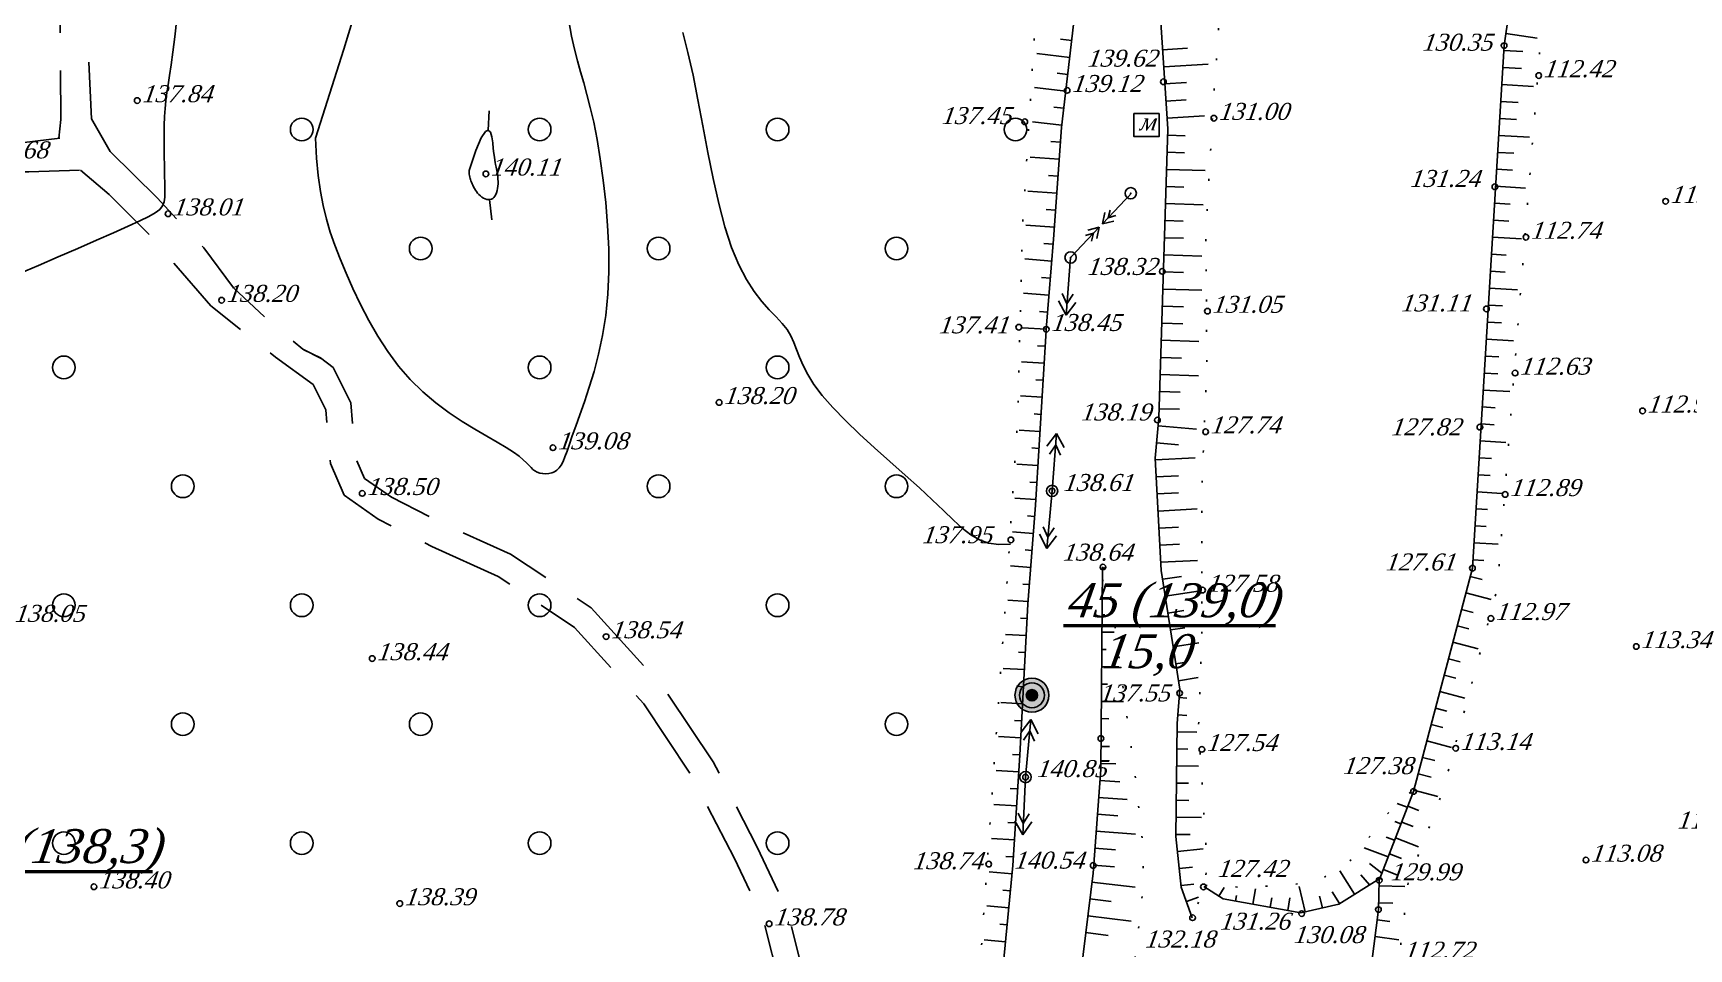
# Model space of a CAD drawing. Header units: millimetres. Extents: x 1400 to 7029, y -1119 to 1612.
# Drawn here: x 2941.4 to 3029.1, y 1300.2 to 1348.7 of the extents above; entities that cross this region are included whole.
import ezdxf

# ---------------------------------------------------------------- set-up
doc = ezdxf.new("R2010")
doc.units = ezdxf.units.MM
doc.set_wipeout_variables(frame=1)
doc.linetypes.add('ADOT1', pattern=[1.6, 0.1, -1.5])
doc.linetypes.add('AHIDDEN4', pattern=[7, 5, -2])
for name, color, linetype in [('02_Горизонт_100', 7, 'Continuous'), ('02_Горизонт_112', 7, 'Continuous'), ('02_Горизонт_128', 7, 'Continuous'), ('CONT-MNR', 7, 'Continuous'), ('НАДЗЕМКА', 7, 'Continuous'), ('ПИКЕТЫ', 7, 'Continuous'), ('РАСТИТ', 7, 'Continuous'), ('РЕЛЬЕФ', 7, 'Continuous'), ('Скважины', 7, 'Continuous'), ('Скважины_2011', 7, 'Continuous'), ('СІТУАЦІЯ', 7, 'Continuous')]:
    doc.layers.add(name, color=color, linetype=linetype)
doc.styles.add('universw', font='timesi.ttf', dxfattribs={"oblique": 10})

# ---------------------------------------------------------------- blocks, each defined once
blk = doc.blocks.new('108')
at = {"color": 0, "linetype": 'Continuous', "lineweight": 0}
blk.add_wipeout([(0.51, -0.12), (0.52, -0.06), (0.52, -0.01), (0.52, 0.05), (0.51, 0.1), (0.5, 0.15), (0.48, 0.2), (0.45, 0.25), (0.42, 0.3), (0.39, 0.34), (0.35, 0.38), (0.31, 0.42), (0.26, 0.45), (0.22, 0.47), (0.17, 0.49), (0.11, 0.51), (0.06, 0.52), (0.01, 0.52), (-0.05, 0.52), (-0.1, 0.51), (-0.15, 0.5), (-0.21, 0.48), (-0.25, 0.45), (-0.3, 0.42), (-0.34, 0.39), (-0.38, 0.35), (-0.42, 0.31), (-0.45, 0.26), (-0.47, 0.22), (-0.49, 0.17), (-0.51, 0.11), (-0.52, 0.06), (-0.52, 0.01), (-0.52, -0.05), (-0.51, -0.1), (-0.5, -0.15), (-0.48, -0.21), (-0.45, -0.25), (-0.42, -0.3), (-0.39, -0.34), (-0.35, -0.38), (-0.31, -0.42), (-0.27, -0.45), (-0.22, -0.47), (-0.17, -0.49), (-0.12, -0.51), (-0.06, -0.52), (-0.01, -0.52), (0.05, -0.52), (0.1, -0.51), (0.15, -0.5), (0.2, -0.48), (0.25, -0.45), (0.3, -0.42), (0.34, -0.39), (0.38, -0.35), (0.42, -0.31), (0.45, -0.27), (0.47, -0.22), (0.49, -0.17)], dxfattribs=at)
at = {"linetype": 'Continuous'}
h = blk.add_hatch(color=0, dxfattribs=at)
edge = h.paths.add_edge_path()
edge.add_arc((0, 0), 0.0196, 0, 360)
at = {"color": 0, "linetype": 'Continuous'}
for radius in [0.5, 0.0196]:
    blk.add_circle((0, 0), radius, dxfattribs=at)
blk = doc.blocks.new('115_3')
at = {"color": 0, "linetype": 'Continuous'}
for p, q in [((0, 0), (5.1, 0)), ((3.22, 0.49), (4.1, 0)), ((3.22, -0.49), (4.1, 0)), ((3.91, 0.76), (5.1, 0)), ((3.91, -0.76), (5.1, 0))]:
    blk.add_line(p, q, dxfattribs=at)
blk = doc.blocks.new('372')
blk.add_circle((0, 0), 1)
blk = doc.blocks.new('368')
at = {"color": 0, "linetype": 'Continuous'}
blk.add_blockref('372', (0, 0), dxfattribs=at)

msp = doc.modelspace()

# ---------------------------------------------------------------- hatches: boundary and pattern name
at = {"layer": 'Скважины', "linetype": 'Continuous'}
for points in [[(2995.2126, 1313.6234, 1), (2993.4126, 1313.6234, 1)], [(2994.6126, 1313.6234, 1), (2994.0126, 1313.6234, 1)]]:
    msp.add_hatch(color=1, dxfattribs=at).paths.add_polyline_path(points)

# ---------------------------------------------------------------- linework, layer by layer
at = {"layer": '02_Горизонт_112', "color": 0, "linetype": 'Continuous'}
for p, q in [((3019.407, 1348.6721), (3021.07, 1348.4322)), ((3019.2997, 1347.7783), (3020.3105, 1347.717)), ((3019.2452, 1346.879), (3020.2275, 1346.8195)), ((3019.1907, 1345.9797), (3020.8666, 1345.8782)), ((3019.1362, 1345.0805), (3020.0613, 1345.0244)), ((3019.0818, 1344.1812), (3019.9783, 1344.1269)), ((3019.0273, 1343.2819), (3020.6573, 1343.1832)), ((3018.9728, 1342.3827), (3019.8228, 1342.3312)), ((3018.9183, 1341.4834), (3019.7577, 1341.4326)), ((3018.8639, 1340.5841), (3020.448, 1340.4882)), ((3018.8094, 1339.6849), (3019.6276, 1339.6353)), ((3018.7549, 1338.7856), (3019.5626, 1338.7367)), ((3018.7004, 1337.8863), (3020.2387, 1337.7932)), ((3018.646, 1336.9871), (3019.4325, 1336.9394)), ((3018.5915, 1336.0878), (3019.3674, 1336.0408)), ((3018.537, 1335.1886), (3020.0294, 1335.0982)), ((3018.4825, 1334.2893), (3019.2373, 1334.2436)), ((3018.4281, 1333.39), (3019.1722, 1333.3449)), ((3018.3736, 1332.4908), (3019.8202, 1332.4031)), ((3018.3191, 1331.5915), (3019.0421, 1331.5477)), ((3018.2646, 1330.6922), (3018.9771, 1330.6491)), ((3018.2102, 1329.793), (3019.6109, 1329.7081)), ((3018.1557, 1328.8937), (3018.847, 1328.8518)), ((3018.1012, 1327.9944), (3018.7819, 1327.9532)), ((3018.0467, 1327.0952), (3019.4044, 1327.0129)), ((3017.9923, 1326.1959), (3018.648, 1326.1562)), ((3017.9378, 1325.2967), (3018.5792, 1325.2578)), ((3017.8833, 1324.3974), (3019.2015, 1324.3175)), ((3017.8289, 1323.4981), (3018.4417, 1323.461)), ((3017.7744, 1322.5989), (3018.3729, 1322.5626)), ((3017.7199, 1321.6996), (3018.9985, 1321.6221)), ((3017.6654, 1320.8003), (3018.2353, 1320.7658)), ((3017.523, 1319.9152), (3018.1486, 1319.7503)), ((3017.2934, 1319.044), (3018.6376, 1318.6897)), ((3017.0638, 1318.1729), (3017.6837, 1318.0095)), ((3016.8342, 1317.3017), (3017.4512, 1317.1391)), ((3016.6046, 1316.4305), (3017.9374, 1316.0792)), ((3016.375, 1315.5594), (3016.9863, 1315.3982)), ((3016.1454, 1314.6882), (3016.7538, 1314.5278)), ((3015.9157, 1313.8171), (3017.2373, 1313.4687)), ((3015.6861, 1312.9459), (3016.2889, 1312.787)), ((3015.4565, 1312.0747), (3016.0612, 1311.9153)), ((3015.2269, 1311.2036), (3016.5371, 1310.8582)), ((3014.9973, 1310.3324), (3015.6539, 1310.1593)), ((3014.7677, 1309.4612), (3015.4503, 1309.2813)), ((3014.5381, 1308.5901), (3015.8076, 1308.2555)), ((3014.1772, 1307.6949), (3013.6534, 1307.8943)), ((3014.2204, 1307.7474), (3014.8071, 1307.5208)), ((3013.8438, 1306.8186), (3013.5304, 1306.9379)), ((3013.8958, 1306.907), (3014.4974, 1306.6747)), ((3013.5104, 1305.9423), (3013.0704, 1306.1097)), ((3013.5712, 1306.0666), (3014.7889, 1305.5963)), ((3013.2466, 1305.2262), (3013.8779, 1304.9824)), ((3012.8435, 1304.1897), (3012.1867, 1304.7027)), ((3012.922, 1304.3858), (3013.6737, 1304.0955)), ((3012.6954, 1303.5258), (3014.0612, 1303.4889)), ((3012.671, 1302.6252), (3013.419, 1302.605)), ((3012.5929, 1301.7288), (3013.2548, 1301.6444)), ((3012.4789, 1300.8351), (3013.7315, 1300.6754))]:
    msp.add_line(p, q, dxfattribs=at)
at = {"layer": '02_Горизонт_112', "color": 0, "linetype": 'Continuous', "flags": 128}
msp.add_lwpolyline([(3008.1883, 1222.9575), (3003.9163, 1232.7615), (3005.1553, 1249.0515), (3006.2683, 1263.8955), (3009.6763, 1268.1915), (3010.6093, 1278.8895), (3010.8433, 1282.6965), (3011.1943, 1290.7605), (3012.6613, 1302.2655), (3012.7033, 1303.8195), (3014.5213, 1308.5265), (3017.6383, 1320.3525), (3019.3153, 1348.0365), (3022.2133, 1368.1215), (3028.0843, 1373.8365), (3032.3113, 1382.4765), (3038.4553, 1405.4475), (3043.1413, 1405.5825), (3048.4513, 1405.3065), (3051.6484, 1414.6083)], dxfattribs=at)
at = {"layer": '02_Горизонт_112', "color": 250, "linetype": 'ADOT1', "flags": 128}
msp.add_lwpolyline([(3053.1526, 1414.4348), (3049.5655, 1404.0236), (3039.6721, 1404.0814), (3034.2336, 1384.3002), (3029.2134, 1373.1551), (3023.6054, 1367.5487), (3021.8071, 1354.6412), (3021.6648, 1353.5597), (3019.6496, 1328.2294), (3018.9629, 1319.3053), (3016.0656, 1308.5238), (3014.2487, 1303.7809), (3013.8954, 1300.8545), (3012.5814, 1290.3892), (3012.2786, 1282.6695), (3011.5338, 1268.5018), (3008.1068, 1264.3146), (3007.5357, 1262.7919), (3006.6472, 1250.9915), (3005.3774, 1232.9381), (3009.0582, 1224.3733), (3010.3909, 1221.7721)], dxfattribs=at)
at = {"layer": '02_Горизонт_112', "color": 7, "linetype": 'Continuous'}
for centre in [(3019.3153, 1348.0365), (3021.1457, 1346.4504), (3018.8243, 1340.5566), (3027.8679, 1339.7888), (3020.4736, 1337.8883), (3018.3772, 1334.0926), (3019.8954, 1330.6926), (3026.6484, 1328.6859), (3018.0298, 1327.8301), (3019.3701, 1324.2604), (3017.6383, 1320.3525), (3018.614, 1317.6936), (3026.3146, 1316.2057), (3016.7503, 1310.8124), (3014.5213, 1308.5265), (3023.6505, 1304.8942), (3012.7033, 1303.8195), (3012.6613, 1302.2655)]:
    msp.add_circle(centre, 0.15, dxfattribs=at)
at = {"layer": '02_Горизонт_128', "color": 0, "linetype": 'Continuous'}
for p, q in [((3001.2307, 1347.8137), (3002.5528, 1347.8985)), ((3001.2887, 1346.9096), (3003.644, 1347.0607)), ((3001.3467, 1346.0054), (3002.5017, 1346.0795)), ((3001.4048, 1345.1012), (3002.4762, 1345.17)), ((3001.4628, 1344.1971), (3003.4558, 1344.325)), ((3001.4891, 1343.2924), (3002.4227, 1343.2637)), ((3001.4613, 1342.3868), (3002.3973, 1342.3581)), ((3001.4335, 1341.4812), (3003.4825, 1341.4183)), ((3001.4056, 1340.5757), (3002.3465, 1340.5467)), ((3001.3778, 1339.6701), (3003.3856, 1339.6084)), ((3001.35, 1338.7645), (3002.327, 1338.7345)), ((3001.3221, 1337.8589), (3002.3274, 1337.828)), ((3001.2943, 1336.9533), (3003.3039, 1336.8916)), ((3001.2665, 1336.0477), (3002.3282, 1336.0151)), ((3001.2386, 1335.1422), (3003.3115, 1335.0784)), ((3001.2108, 1334.2366), (3002.329, 1334.2022)), ((3001.183, 1333.331), (3002.3077, 1333.2964)), ((3001.1551, 1332.4254), (3003.144, 1332.3643)), ((3001.1273, 1331.5198), (3002.2372, 1331.4857)), ((3001.0995, 1330.6142), (3003.1381, 1330.5516)), ((3001.0716, 1329.7086), (3002.1667, 1329.675)), ((3001.0438, 1328.8031), (3002.1315, 1328.7696)), ((3000.992, 1327.8989), (3003.0173, 1327.72)), ((3000.9123, 1326.9964), (3002.0632, 1326.8947)), ((3000.8462, 1326.0937), (3002.9541, 1326.2065)), ((3000.8946, 1325.189), (3002.0641, 1325.2515)), ((3000.943, 1324.2842), (3002.0646, 1324.3443)), ((3000.9914, 1323.3795), (3003.0681, 1323.4906)), ((3001.0398, 1322.4748), (3002.0656, 1322.5297)), ((3001.0882, 1321.5701), (3002.1202, 1321.6253)), ((3001.1366, 1320.6654), (3003.0825, 1320.7695)), ((3001.2337, 1319.7658), (3002.2299, 1319.922)), ((3001.3741, 1318.8707), (3003.1062, 1319.1423)), ((3001.5144, 1317.9756), (3002.3468, 1318.1061)), ((3001.6548, 1317.0805), (3002.4052, 1317.1982)), ((3001.7952, 1316.1855), (3003.1401, 1316.3964)), ((3001.9356, 1315.2904), (3002.4902, 1315.3774)), ((3002.0759, 1314.3953), (3003.1095, 1314.5574)), ((3002.1113, 1313.4961), (3002.5105, 1313.4654)), ((3002.0417, 1312.5928), (3002.5202, 1312.5559)), ((2997.9727, 1310.9106), (2998.4158, 1310.9031)), ((3002.0012, 1311.6882), (3003.0368, 1311.6761)), ((2997.9574, 1310.0106), (2998.7444, 1309.9973)), ((3001.9907, 1310.7822), (3002.5597, 1310.7756)), ((3001.9801, 1309.8763), (3003.1351, 1309.8628)), ((2997.9092, 1309.1121), (2998.9693, 1309.0336)), ((3001.9696, 1308.9703), (3002.6018, 1308.9629)), ((2997.8426, 1308.2144), (2999.3458, 1308.1031)), ((3001.959, 1308.0643), (3002.6228, 1308.0566)), ((2997.7761, 1307.3168), (2998.8538, 1307.2369)), ((3001.9485, 1307.1584), (3003.2825, 1307.1429)), ((2997.7096, 1306.4191), (2999.7905, 1306.2649)), ((3001.938, 1306.2524), (3002.6916, 1306.2437)), ((2997.6431, 1305.5214), (2998.7383, 1305.4402)), ((3002.0181, 1305.3507), (3003.3798, 1305.4923)), ((3013.1769, 1305.066), (3011.9106, 1305.5479)), ((2997.5766, 1304.6237), (2998.6806, 1304.5419)), ((3002.1118, 1304.4495), (3002.8113, 1304.5223)), ((3011.3933, 1303.0811), (3010.6192, 1304.3211)), ((3012.1887, 1303.5777), (3011.7296, 1304.1146)), ((2997.4882, 1303.7282), (2999.781, 1303.4494)), ((3002.2055, 1303.5484), (3002.8772, 1303.6182)), ((3004.2021, 1302.988), (3004.4892, 1303.4431)), ((3005.0855, 1302.7212), (3005.1381, 1303.0153)), ((3006.0085, 1302.5563), (3006.1544, 1303.373)), ((3008.7752, 1302.1533), (3008.4692, 1303.487)), ((3010.598, 1302.5846), (3010.2062, 1303.2121)), ((2997.3795, 1302.8346), (2998.5139, 1302.6967)), ((3002.4923, 1302.6918), (3003.1327, 1302.9259)), ((3006.9315, 1302.3914), (3007.0222, 1302.8991)), ((3007.8545, 1302.2266), (3007.9735, 1302.8926)), ((3009.6891, 1302.363), (3009.5459, 1302.987)), ((2997.2709, 1301.9411), (2999.5722, 1301.6612)), ((2997.1622, 1301.0475), (2998.3513, 1300.9029))]:
    msp.add_line(p, q, dxfattribs=at)
at = {"layer": '02_Горизонт_128', "color": 7, "linetype": 'Continuous'}
for p, q in [((2998.0113, 1319.7103), (2998.107, 1319.7095)), ((2998.0032, 1318.7947), (2998.4201, 1318.791)), ((2997.9951, 1317.879), (2998.1774, 1317.8774)), ((2997.9869, 1316.9633), (2998.6638, 1316.9573)), ((2997.9788, 1316.0476), (2998.2478, 1316.0453)), ((2997.9707, 1315.132), (2998.9075, 1315.1237)), ((2997.9626, 1314.2163), (2998.3182, 1314.2132)), ((2997.9545, 1313.3006), (2999.1512, 1313.29)), ((2997.9464, 1312.385), (2998.3886, 1312.381))]:
    msp.add_line(p, q, dxfattribs=at)
at = {"layer": '02_Горизонт_128', "color": 0, "linetype": 'Continuous', "flags": 128}
for points in [[(3002.8034, 1301.8409), (3002.2159, 1303.4481), (3001.9366, 1306.1341), (3002.0064, 1312.134), (3002.1461, 1313.9479), (3001.1594, 1320.2396), (3000.841, 1326.1895), (3001.0288, 1328.3157), (3001.4994, 1343.6265), (3000.9468, 1352.2382), (3001.3612, 1361.5123), (3001.6385, 1369.4351), (3002.3569, 1378.3227), (3003.0206, 1388.5105)], [(3003.4091, 1303.4883), (3004.4431, 1302.8359), (3008.5518, 1302.102), (3010.5653, 1302.5641), (3012.7421, 1303.9232), (3012.7421, 1303.9232)]]:
    msp.add_lwpolyline(points, dxfattribs=at)
at = {"layer": '02_Горизонт_128', "color": 32, "linetype": 'ADOT1', "flags": 128}
for points in [[(3004.3469, 1388.8969), (3004.7889, 1382.8246), (3004.2916, 1372.336), (3004.1799, 1363.3048), (3004.6773, 1355.6316), (3003.9051, 1344.8891), (3003.5183, 1337.9888), (3003.5752, 1330.9441), (3003.2989, 1324.4853), (3003.2986, 1316.677), (3003.1328, 1311.9848), (3003.5982, 1304.418), (3002.9002, 1301.8226), (3002.7063, 1301.474)], [(3004.3469, 1388.8969), (3004.7889, 1382.8246), (3004.2916, 1372.336), (3004.1799, 1363.3048), (3004.6773, 1355.6316), (3003.9051, 1344.8891), (3003.5183, 1337.9888), (3003.5752, 1330.9441), (3003.2989, 1324.4853), (3003.2986, 1316.677), (3003.1328, 1311.9848), (3003.5982, 1304.418), (3002.9002, 1301.8226), (3002.7063, 1301.474)], [(2998.1123, 1320.4047), (2998.3704, 1319.6539), (2999.8292, 1308.9543), (3000.183, 1305.6637), (3000.219, 1303.5788), (2999.3801, 1296.3957), (2998.4023, 1288.4092), (2998.4402, 1282.1465), (2997.8886, 1276.4525), (2998.5321, 1273.4219), (2998.8079, 1269.5647), (2997.7966, 1265.8912), (2997.3165, 1257.7587), (2996.9939, 1251.9588), (2997.381, 1246.2233), (2997.7697, 1241.1619), (2996.9956, 1235.8131), (2997.3827, 1229.111), (2998.2202, 1223.8015), (2997.7046, 1218.1362), (2997.7046, 1214.325), (2999.3188, 1212.676), (3003.736, 1210.7994), (3008.0516, 1210.3936), (3014.5504, 1210.3936), (3019.7291, 1210.4951), (3023.2323, 1211.0023)], [(3003.4907, 1303.5426), (3005.7764, 1303.4339), (3009.368, 1303.7057), (3011.2183, 1304.9017), (3013.64, 1307.9732), (3014.5651, 1308.6256)]]:
    msp.add_lwpolyline(points, dxfattribs=at)
at = {"layer": '02_Горизонт_128', "color": 250, "linetype": 'ADOT1', "flags": 128}
msp.add_lwpolyline([(2998.1123, 1320.4047), (2998.3704, 1319.6539), (2999.8292, 1308.9543), (3000.183, 1305.6637), (3000.219, 1303.5788), (2999.3801, 1296.3957), (2998.4023, 1288.4092), (2998.4402, 1282.1465), (2997.8886, 1276.4525), (2998.5321, 1273.4219), (2998.8079, 1269.5647), (2997.7966, 1265.8912), (2997.3165, 1257.7587), (2996.9939, 1251.9588), (2997.381, 1246.2233), (2997.7697, 1241.1619), (2996.9956, 1235.8131), (2997.3827, 1229.111), (2998.2202, 1223.8015), (2997.7046, 1218.1362), (2997.7046, 1214.325), (2999.3188, 1212.676), (3003.736, 1210.7994), (3008.0516, 1210.3936), (3014.5504, 1210.3936), (3019.7291, 1210.4951), (3023.2323, 1211.0023)], dxfattribs=at)
at = {"layer": '02_Горизонт_128', "color": 7, "linetype": 'Continuous'}
for centre in [(3001.2721, 1346.1201), (3003.9452, 1344.1884), (3001.2141, 1336.0769), (3003.6018, 1333.9695), (3000.9583, 1328.2035), (3003.5084, 1327.5804), (2998.0704, 1320.4145), (3003.3482, 1319.1909), (3002.1313, 1313.7345), (2997.9589, 1311.3345), (3003.3087, 1310.756), (2997.5554, 1304.6088), (3003.3875, 1303.4736), (3008.5963, 1302.0555), (3002.8183, 1301.8395)]:
    msp.add_circle(centre, 0.15, dxfattribs=at)
at = {"layer": 'CONT-MNR', "color": 30, "linetype": 'Continuous', "flags": 128}
for points in [[(2959.0073, 1351.5757), (2957.8614, 1347.8561), (2956.3658, 1343.1403)], [(2949.0283, 1349.472), (2948.9199, 1348.5088), (2948.8204, 1347.6971), (2948.7279, 1347.02), (2948.6436, 1346.4507), (2948.5682, 1345.9622), (2948.5026, 1345.5277), (2948.4477, 1345.1201), (2948.4044, 1344.7127), (2948.3735, 1344.2785), (2948.3554, 1343.7978), (2948.348, 1343.2801), (2948.3489, 1342.7421), (2948.3555, 1342.2005), (2948.3653, 1341.672), (2948.3757, 1341.1732), (2948.3841, 1340.7209), (2948.3881, 1340.3317), (2948.3821, 1340.0165), (2948.349, 1339.7624), (2948.2686, 1339.5505), (2948.1209, 1339.3622), (2947.8855, 1339.1787), (2947.5426, 1338.9813), (2947.0718, 1338.7511), (2946.4531, 1338.4694), (2945.6765, 1338.1235), (2944.7726, 1337.7251), (2943.7823, 1337.2919), (2942.7462, 1336.8416), (2941.7053, 1336.3921), (2940.7003, 1335.961)], [(2956.3658, 1343.1403), (2956.4267, 1342.0812), (2956.5132, 1341.1487), (2956.6271, 1340.3168), (2956.7703, 1339.5591), (2956.9446, 1338.8496), (2957.1519, 1338.1621), (2957.3941, 1337.4703), (2957.673, 1336.7483), (2957.9904, 1335.9767), (2958.3476, 1335.1646), (2958.7456, 1334.3282), (2959.1857, 1333.4834), (2959.6689, 1332.6463), (2960.1964, 1331.833), (2960.7693, 1331.0595), (2961.3889, 1330.342), (2962.0528, 1329.6929), (2962.7459, 1329.1109), (2963.4495, 1328.5911), (2964.1449, 1328.1287), (2964.8136, 1327.7187), (2965.437, 1327.3563), (2965.9964, 1327.0365), (2966.4732, 1326.7546), (2966.8545, 1326.5061), (2967.15, 1326.2883), (2967.3751, 1326.0991), (2967.5453, 1325.9361), (2967.676, 1325.7973), (2967.7826, 1325.6803), (2967.8805, 1325.583), (2967.9851, 1325.5032), (2968.1084, 1325.4392), (2968.2487, 1325.3921), (2968.4009, 1325.3635), (2968.5596, 1325.3548), (2968.7198, 1325.3677), (2968.8763, 1325.4038), (2969.0239, 1325.4647), (2969.1574, 1325.5519), (2969.2738, 1325.6679), (2969.3781, 1325.8193), (2969.4776, 1326.0133), (2969.5794, 1326.2573), (2969.6906, 1326.5585), (2969.8185, 1326.9245), (2969.9703, 1327.3625), (2970.153, 1327.8799), (2970.3706, 1328.4822), (2970.6131, 1329.1683), (2970.8674, 1329.935), (2971.1203, 1330.7794), (2971.3585, 1331.6984), (2971.5689, 1332.689), (2971.7382, 1333.7481), (2971.8533, 1334.8728), (2971.9045, 1336.0564), (2971.8969, 1337.2772), (2971.8392, 1338.5103), (2971.74, 1339.7304), (2971.6079, 1340.9122), (2971.4516, 1342.0308), (2971.2797, 1343.0608), (2971.101, 1343.9771), (2970.9227, 1344.7646), (2970.7468, 1345.4484), (2970.574, 1346.0638), (2970.405, 1346.6458), (2970.2404, 1347.2297), (2970.0811, 1347.8506), (2969.9275, 1348.5439), (2969.7804, 1349.3445)], [(2993.1811, 1321.6352), (2992.5557, 1321.6081), (2992.0134, 1321.6841), (2991.5278, 1321.8571), (2991.0727, 1322.1216), (2990.6221, 1322.4716), (2990.1495, 1322.9015), (2989.6289, 1323.4054), (2989.034, 1323.9775), (2988.3478, 1324.6104), (2987.5906, 1325.2905), (2986.7918, 1326.0022), (2985.9807, 1326.7303), (2985.1869, 1327.4592), (2984.4398, 1328.1738), (2983.7689, 1328.8585), (2983.2035, 1329.498), (2982.764, 1330.0805), (2982.4342, 1330.6088), (2982.1887, 1331.0893), (2982.0024, 1331.5281), (2981.8498, 1331.9318), (2981.7056, 1332.3066), (2981.5445, 1332.6589), (2981.3412, 1332.9951), (2981.0767, 1333.3243), (2980.7574, 1333.6675), (2980.3961, 1334.0482), (2980.0053, 1334.4901), (2979.598, 1335.0171), (2979.1867, 1335.6526), (2978.7842, 1336.4206), (2978.4032, 1337.3445), (2978.0534, 1338.4374), (2977.7323, 1339.6689), (2977.4342, 1340.9979), (2977.1537, 1342.3832), (2976.8851, 1343.7839), (2976.6229, 1345.1586), (2976.3615, 1346.4664), (2976.0953, 1347.6662), (2975.8206, 1348.7253)], [(2964.5003, 1341.4294), (2964.5064, 1341.3244), (2964.5149, 1341.232), (2964.5262, 1341.1496), (2964.5404, 1341.0745), (2964.5577, 1341.0042), (2964.5782, 1340.936), (2964.6022, 1340.8675), (2964.6299, 1340.7959), (2964.6614, 1340.7195), (2964.6972, 1340.6388), (2964.7376, 1340.5554), (2964.7832, 1340.4708), (2964.8344, 1340.3862), (2964.8916, 1340.3033), (2964.9552, 1340.2234), (2965.0257, 1340.148), (2965.1031, 1340.0785), (2965.186, 1340.0166), (2965.2724, 1339.964), (2965.3604, 1339.9224), (2965.4483, 1339.8935), (2965.5341, 1339.8789), (2965.6159, 1339.8804), (2965.6919, 1339.8996), (2965.7605, 1339.9377), (2965.8213, 1339.9933), (2965.8745, 1340.0646), (2965.9201, 1340.1495), (2965.958, 1340.2462), (2965.9884, 1340.3528), (2966.0112, 1340.4673), (2966.0265, 1340.5879), (2966.0344, 1340.7125), (2966.0358, 1340.839), (2966.0316, 1340.9651), (2966.0228, 1341.0887), (2966.0104, 1341.2074), (2965.9952, 1341.3191), (2965.9783, 1341.4215), (2965.9606, 1341.5123), (2965.9428, 1341.5914), (2965.9248, 1341.6666), (2965.9061, 1341.7476), (2965.8862, 1341.8444), (2965.8647, 1341.9667), (2965.8413, 1342.1244), (2965.8153, 1342.3272), (2965.7865, 1342.5851), (2965.7525, 1342.8953), (2965.7043, 1343.2055), (2965.6308, 1343.4507), (2965.521, 1343.5659), (2965.3641, 1343.4863), (2965.1489, 1343.147), (2964.8647, 1342.483), (2964.5003, 1341.4294)]]:
    msp.add_lwpolyline(points, dxfattribs=at)
at = {"layer": 'CONT-MNR', "color": 30, "linetype": 'Continuous', "elevation": 42, "flags": 128}
for points in [[(2965.521, 1343.5659), (2965.5641, 1344.5902)], [(2965.5922, 1339.8799), (2965.7074, 1338.8063)]]:
    msp.add_lwpolyline(points, dxfattribs=at)
at = {"layer": 'НАДЗЕМКА', "color": 7, "linetype": 'Continuous'}
msp.add_lwpolyline([(2999.7013, 1344.4395), (2999.7013, 1343.2226), (3001.0407, 1343.2215), (3001.0407, 1344.4384)], close=True, dxfattribs=at)
at = {"layer": 'ПИКЕТЫ', "color": 7, "linetype": 'Continuous'}
for centre in [(2946.9298, 1345.1251), (2996.1716, 1345.667), (2993.929, 1344.0013), (2965.3951, 1341.2412), (2948.5588, 1339.1273), (2951.3991, 1334.5478), (2993.6141, 1333.1201), (2995.0701, 1333.0074), (2977.746, 1329.1355), (2968.9457, 1326.7367), (2958.8459, 1324.319), (2993.1961, 1321.8552), (2971.7593, 1316.7282), (2959.3715, 1315.5666), (2992.0195, 1304.6762), (2944.6372, 1303.478), (2960.8317, 1302.5861), (2980.393, 1301.5176)]:
    msp.add_circle(centre, 0.15, dxfattribs=at)
at = {"layer": 'РЕЛЬЕФ', "color": 7, "linetype": 'Continuous'}
for p, q in [((2996.4181, 1348.3096), (2995.8239, 1348.3791)), ((2996.3132, 1347.4123), (2994.5747, 1347.6155)), ((2996.2083, 1346.5149), (2995.6435, 1346.5809)), ((2996.1034, 1345.6175), (2994.4531, 1345.8104)), ((2995.9985, 1344.7201), (2995.4631, 1344.7827)), ((2995.8936, 1343.8227), (2994.3315, 1344.0053)), ((2995.824, 1342.922), (2995.3059, 1342.9588)), ((2995.76, 1342.0208), (2994.2132, 1342.1306)), ((2995.696, 1341.1196), (2995.1828, 1341.156)), ((2995.632, 1340.2183), (2994.0999, 1340.3271)), ((2995.568, 1339.3171), (2995.0598, 1339.3532)), ((2995.504, 1338.4159), (2993.9866, 1338.5236)), ((2995.4368, 1337.5149), (2994.9429, 1337.556)), ((2995.362, 1336.6145), (2993.927, 1336.7338)), ((2995.2871, 1335.7141), (2994.8243, 1335.7526)), ((2995.2122, 1334.8137), (2993.8707, 1334.9253)), ((2995.1374, 1333.9133), (2994.7057, 1333.9492)), ((2995.067, 1333.0126), (2993.8141, 1333.09)), ((2995.0113, 1332.1108), (2994.6035, 1332.136)), ((2994.9557, 1331.2091), (2993.7617, 1331.2828)), ((2994.9, 1330.3073), (2994.5118, 1330.3312)), ((2994.8443, 1329.4055), (2993.7092, 1329.4756)), ((2994.7886, 1328.5037), (2994.4201, 1328.5265)), ((2994.733, 1327.6019), (2993.6339, 1327.6698)), ((2994.6773, 1326.7002), (2994.3102, 1326.7228)), ((2994.6216, 1325.7984), (2993.5183, 1325.8665)), ((2994.5659, 1324.8966), (2994.1975, 1324.9193)), ((2994.5103, 1323.9948), (2993.4028, 1324.0632)), ((2994.4469, 1323.0936), (2994.0796, 1323.1209)), ((2994.3798, 1322.1926), (2993.2862, 1322.274)), ((2994.3127, 1321.2916), (2993.9509, 1321.3185)), ((2994.2456, 1320.3906), (2993.1683, 1320.4708)), ((2994.1784, 1319.4896), (2993.8209, 1319.5162)), ((2994.1113, 1318.5886), (2993.0419, 1318.6682)), ((2994.0603, 1317.6865), (2993.6995, 1317.7058)), ((2994.0122, 1316.7843), (2992.9159, 1316.8428)), ((2993.964, 1315.8821), (2993.5939, 1315.9019)), ((2993.9158, 1314.9799), (2992.7918, 1315.0399)), ((2993.8677, 1314.0777), (2993.4883, 1314.0979)), ((2993.8195, 1313.1755), (2992.6677, 1313.237)), ((2993.7713, 1312.2733), (2993.3827, 1312.294)), ((2993.7231, 1311.371), (2992.5435, 1311.434)), ((2993.675, 1310.4688), (2993.2771, 1310.4901)), ((2993.5016, 1307.7639), (2992.2933, 1307.8414)), ((2993.4438, 1306.8622), (2993.0393, 1306.8882)), ((2993.386, 1305.9606), (2992.1682, 1306.0387)), ((2993.3282, 1305.059), (2992.9208, 1305.0851)), ((2993.2556, 1304.1585), (2992.0455, 1304.2757)), ((2993.1685, 1303.2592), (2992.7725, 1303.2976)), ((2993.0814, 1302.3599), (2991.9157, 1302.4729)), ((2992.9943, 1301.4606), (2992.6131, 1301.4976)), ((2992.9071, 1300.5614), (2991.7858, 1300.67))]:
    msp.add_line(p, q, dxfattribs=at)
at = {"layer": 'Скважины', "color": 0, "linetype": 'Continuous', "lineweight": 50}
msp.add_line((2995.9843, 1317.3115), (3007.2034, 1317.3095), dxfattribs=at)
at = {"layer": 'Скважины', "color": 1, "linetype": 'Continuous'}
for centre, radius in [((2994.3126, 1313.6234), 0.9), ((2994.3126, 1313.6234), 0.66), ((2994.3126, 1313.6234), 0.3), ((2994.3175, 1313.5832), 0.15), ((2994.4426, 1313.5983), 0.15)]:
    msp.add_circle(centre, radius, dxfattribs=at)
at = {"layer": 'Скважины', "color": 1}
msp.add_circle((2994.3175, 1313.5832), 0.15, dxfattribs=at)
at = {"layer": 'Скважины_2011', "color": 0, "linetype": 'Continuous', "lineweight": 50}
msp.add_line((2929.49, 1304.2881), (2947.7458, 1304.2849), dxfattribs=at)
at = {"layer": 'СІТУАЦІЯ', "color": 7, "linetype": 'AHIDDEN4', "flags": 128}
for points in [[(2945.5034, 1342.4319), (2944.5118, 1344.1658), (2944.2639, 1349.5655), (2944.4134, 1361.3329), (2944.4105, 1372.9497), (2944.6088, 1379.0925), (2945.008, 1385.5137), (2945.7021, 1389.7741), (2945.4542, 1392.4492), (2943.9173, 1396.5609), (2942.3753, 1402.3362), (2942.3753, 1402.7325), (2945.2012, 1402.7325), (2949.3656, 1402.5343), (2951.7949, 1402.683), (2953.6293, 1402.8811), (2959.5016, 1404.323), (2963.3686, 1405.1156), (2967.2852, 1406.0569), (2969.5162, 1407.1467), (2971.8959, 1407.7907), (2974.226, 1407.9889), (2976.8536, 1407.8898), (2980.0544, 1407.5397), (2982.7316, 1407.5892), (2986.5986, 1407.5892), (2991.4076, 1407.6388), (2993.7377, 1407.7874), (2996.581, 1408.6407), (2997.5725, 1410.3745), (2998.1675, 1413.3469), (2998.812, 1415.8733), (3000.7541, 1418.9092), (3002.9355, 1419.7018), (3004.5915, 1420.059)], [(2942.8289, 1343.1317), (2939.4725, 1342.7324), (2934.6775, 1342.8922), (2930.442, 1342.7324), (2926.0467, 1343.3713), (2925.2475, 1343.6108), (2925.9668, 1351.2768), (2927.2454, 1365.89), (2929.1641, 1386.3091), (2929.8035, 1393.4959), (2930.2199, 1398.6521), (2932.7009, 1399.872), (2935.0243, 1401.0918), (2936.7177, 1401.6427), (2938.7655, 1402.1936), (2940.1831, 1402.3904), (2942.1128, 1397.2749), (2943.817, 1391.9046), (2943.3838, 1385.5692), (2942.833, 1378.3091), (2942.876, 1359.8482), (2942.8264, 1352.7641), (2942.8758, 1344.1163), (2942.7766, 1343.1255)], [(2924.9289, 1341.9861), (2930.0849, 1341.2925), (2933.5057, 1341.0944), (2936.8769, 1341.3421), (2941.1901, 1341.3421), (2943.9169, 1341.4412)], [(2945.5034, 1342.4319), (2947.9822, 1339.9718), (2950.4561, 1337.3189), (2952.025, 1335.2086), (2953.8955, 1333.4602), (2955.7056, 1331.9529), (2956.6711, 1331.4705)], [(2943.9169, 1341.4412), (2945.448, 1340.1526), (2947.6202, 1337.9821), (2950.8182, 1334.244), (2954.2575, 1331.5308), (2956.2487, 1330.0838), (2956.9173, 1328.7382), (2957.1586, 1325.9044), (2957.8827, 1324.2162), (2959.6929, 1322.9501), (2962.5288, 1321.5031), (2966.0348, 1319.9176), (2970.0854, 1317.2193), (2973.7503, 1313.1717), (2976.2579, 1309.4133), (2978.5503, 1304.9731), (2980.0711, 1301.7913), (2980.9265, 1298.4197), (2981.6869, 1295.2379), (2982.9771, 1292.608), (2984.4979, 1290.0436), (2985.2108, 1288.8089), (2985.1633, 1286.2446), (2985.1184, 1283.8032), (2985.3085, 1282.1886), (2986.259, 1280.5265), (2987.3996, 1279.3868)], [(2955.7593, 1331.919), (2956.6396, 1331.4954), (2957.3103, 1330.9811), (2958.2406, 1329.1088), (2958.4853, 1326.2362), (2958.9717, 1325.102), (2960.3899, 1324.11), (2963.114, 1322.72), (2966.6915, 1321.1023), (2970.9735, 1318.2498), (2974.818, 1314.0039), (2977.4228, 1310.0997), (2979.7593, 1305.574), (2981.3467, 1302.2529), (2982.2374, 1298.7426), (2982.9651, 1295.6977), (2984.1655, 1293.2506), (2985.6631, 1290.7255), (2986.5675, 1289.159), (2986.513, 1286.2196), (2986.4698, 1283.87), (2986.617, 1282.6198), (2987.3411, 1281.3537), (2988.3538, 1280.3417)]]:
    msp.add_lwpolyline(points, dxfattribs=at)

# ---------------------------------------------------------------- block references
at = {"layer": 'НАДЗЕМКА', "color": 7, "linetype": 'Continuous', "xscale": 0.6, "yscale": 0.6, "zscale": 0.6}
for p in [(2999.5423, 1340.2125), (2996.3593, 1336.8105), (2995.3753, 1324.4445), (2993.9713, 1309.2885)]:
    msp.add_blockref('108', p, dxfattribs=at)
at = {"layer": 'РАСТИТ', "color": 7, "linetype": 'Continuous', "xscale": 0.6, "yscale": 0.6, "zscale": 0.6}
for p in [(2955.6397, 1343.5909), (2968.2397, 1343.5909), (2980.8397, 1343.5909), (2993.4397, 1343.5909), (2961.9397, 1337.2909), (2974.5397, 1337.2909), (2987.1397, 1337.2909), (2943.0397, 1330.9909), (2968.2397, 1330.9909), (2980.8397, 1330.9909), (2949.3397, 1324.6909), (2974.5397, 1324.6909), (2987.1397, 1324.6909), (2943.0397, 1318.3909), (2955.6397, 1318.3909), (2968.2397, 1318.3909), (2980.8397, 1318.3909), (2949.3397, 1312.0909), (2961.9397, 1312.0909), (2987.1397, 1312.0909), (2943.0397, 1305.7909), (2955.6397, 1305.7909), (2968.2397, 1305.7909), (2980.8397, 1305.7909)]:
    msp.add_blockref('368', p, dxfattribs=at)

# ---------------------------------------------------------------- texts
at = {"layer": '02_Горизонт_100', "color": 7, "linetype": 'Continuous', "style": 'universw', "oblique": 10}
msp.add_text('113.24', height=0.9, dxfattribs=at).set_placement((3028.5001, 1306.5637))
at = {"layer": '02_Горизонт_112', "color": 7, "linetype": 'Continuous', "style": 'universw', "oblique": 10}
for s, p in [('130.35', (3014.9867, 1347.7668)), ('112.42', (3021.4142, 1346.3638)), ('131.24', (3014.3356, 1340.5497)), ('113.24', (3028.1364, 1339.7021)), ('112.74', (3020.7421, 1337.8016)), ('131.11', (3013.8612, 1333.9568)), ('112.63', (3020.1639, 1330.6059)), ('112.99', (3026.917, 1328.5992)), ('127.82', (3013.3285, 1327.3904)), ('112.89', (3019.6387, 1324.1737)), ('127.61', (3013.0326, 1320.2325)), ('112.97', (3018.8825, 1317.6069)), ('113.34', (3026.5831, 1316.119)), ('113.14', (3017.0188, 1310.7257)), ('127.38', (3010.7807, 1309.4436)), ('113.08', (3023.919, 1304.8075)), ('129.99', (3013.3033, 1303.8195)), ('112.72', (3014.0338, 1299.6673))]:
    msp.add_text(s, height=0.9, dxfattribs=at).set_placement(p)
at = {"layer": '02_Горизонт_128', "color": 7, "linetype": 'Continuous', "style": 'universw', "oblique": 10}
for s, p in [('139.62', (2997.2433, 1346.9215)), ('139.12', (2996.4401, 1345.5804)), ('131.00', (3004.2138, 1344.1017)), ('138.32', (2997.2433, 1335.888)), ('131.05', (3003.8703, 1333.8829)), ('138.19', (2996.9098, 1328.1779)), ('127.74', (3003.777, 1327.4937)), ('127.58', (3003.6167, 1319.1042)), ('137.55', (2997.9093, 1313.2963)), ('127.54', (3003.5772, 1310.6694)), ('127.42', (3004.1495, 1303.9987)), ('131.26', (3004.2652, 1301.2039)), ('130.08', (3008.1717, 1300.494)), ('132.18', (3000.2995, 1300.2574))]:
    msp.add_text(s, height=0.9, dxfattribs=at).set_placement(p)
at = {"layer": 'ПИКЕТЫ', "color": 7, "linetype": 'Continuous', "style": 'universw', "oblique": 10}
for s, p in [('137.84', (2947.1983, 1345.0384)), ('137.45', (2989.5228, 1343.8813)), ('137.68', (2938.4948, 1342.0627)), ('140.11', (2965.6636, 1341.1545)), ('138.01', (2948.8273, 1339.0406)), ('138.20', (2951.6676, 1334.4611)), ('137.41', (2989.3791, 1332.7955)), ('138.45', (2995.3386, 1332.9207)), ('138.20', (2978.0146, 1329.0488)), ('139.08', (2969.2142, 1326.65)), ('138.50', (2959.1144, 1324.2323)), ('137.95', (2988.4986, 1321.6778)), ('138.64', (2995.9434, 1320.7542)), ('138.05', (2940.439, 1317.511)), ('138.54', (2972.0278, 1316.6415)), ('138.44', (2959.64, 1315.4799)), ('138.74', (2988.0096, 1304.4079)), ('140.54', (2993.3758, 1304.4396)), ('138.40', (2944.9057, 1303.3913)), ('138.39', (2961.1002, 1302.4994)), ('138.78', (2980.6615, 1301.4309))]:
    msp.add_text(s, height=0.9, dxfattribs=at).set_placement(p)
at = {"layer": 'РЕЛЬЕФ', "color": 7, "linetype": 'Continuous', "style": 'universw', "oblique": 10}
msp.add_text('м', height=0.9, dxfattribs=at).set_placement((3000.004, 1343.5492))
at = {"layer": 'Скважины', "color": 7, "style": 'universw', "oblique": 10}
for s, p in [('45 (139,0)', (2996.1337, 1317.7551)), ('15,0', (2997.9954, 1315.0544))]:
    msp.add_text(s, height=1.8, dxfattribs=at).set_placement(p)
at = {"layer": 'Скважины_2011', "color": 7, "style": 'universw', "oblique": 10}
msp.add_text(' Св. 11-1 (138,3)', height=1.8, dxfattribs=at).set_placement((2929.6394, 1304.7317))

# ---------------------------------------------------------------- next in the draw order: linework, layer by layer
at = {"layer": '02_Горизонт_128', "color": 0, "linetype": 'Continuous', "flags": 128}
msp.add_lwpolyline([(3021.2276, 1207.4244), (3016.874, 1207.4712), (3012.6268, 1208.0403), (3008.4314, 1208.4025), (3003.3554, 1208.9717), (2998.2795, 1209.5926), (2995.3135, 1210.1203), (2991.8432, 1211.1034), (2990.2894, 1212.6557), (2990.2376, 1215.0875), (2990.7037, 1223.6249), (2991.7644, 1233.617), (2992.6358, 1240.8132), (2992.9843, 1244.8755), (2993.6242, 1253.9062), (2994.0308, 1261.8567), (2994.4604, 1265.2964), (2995.0897, 1271.5429), (2995.8641, 1279.7588), (2995.7179, 1286.1102), (2996.3756, 1294.5788), (2997.5447, 1304.1933), (2997.952, 1309.6898), (2998.0488, 1320.4262)], dxfattribs=at)
at = {"layer": 'ПИКЕТЫ', "color": 7, "linetype": 'Continuous'}
for centre in [(2995.3753, 1324.4445), (2993.9713, 1309.2885)]:
    msp.add_circle(centre, 0.15, dxfattribs=at)
at = {"layer": 'РЕЛЬЕФ', "color": 7, "linetype": 'Continuous'}
for p, q in [((2993.6173, 1309.5672), (2992.4194, 1309.644)), ((2993.5595, 1308.6655), (2993.1584, 1308.6913))]:
    msp.add_line(p, q, dxfattribs=at)
at = {"layer": 'РЕЛЬЕФ', "color": 7, "linetype": 'ADOT1', "flags": 128}
msp.add_lwpolyline([(2995.2796, 1407.3962), (2997.5816, 1406.2464), (2998.7849, 1402.1698), (2998.7849, 1394.6438), (2998.1048, 1385.968), (2996.9582, 1374.9903), (2996.5887, 1369.0389), (2994.5175, 1349.8333), (2993.8096, 1338.4002), (2993.5538, 1328.33), (2993.0309, 1320.2048), (2992.0912, 1306.8891), (2991.3663, 1296.4257), (2990.7732, 1285.674), (2989.3813, 1269.2755), (2988.8228, 1263.0873), (2988.1689, 1254.0864), (2987.4024, 1245.6), (2986.741, 1235.062), (2986.2899, 1229.6548), (2986.6846, 1228.0214)], dxfattribs=at)
at = {"layer": 'РЕЛЬЕФ', "color": 7, "linetype": 'Continuous', "flags": 128}
msp.add_lwpolyline([(2992.6589, 1297.9985), (2993.2994, 1304.6099), (2993.6743, 1310.4561), (2994.1013, 1318.4538), (2994.492, 1323.6995), (2995.0801, 1333.225), (2995.459, 1337.7821), (2995.8791, 1343.6988), (2996.7309, 1350.9856), (2997.1276, 1355.9725), (2997.5573, 1363.6187), (2998.8831, 1381.419), (2999.7259, 1389.5727), (3000.3241, 1396.5454), (3000.6684, 1404.5217), (3000.6684, 1406.8735), (2999.6743, 1407.6575), (2997.1631, 1407.6575), (2995.5412, 1407.4484)], dxfattribs=at)

# ---------------------------------------------------------------- next in the draw order: block references
at = {"layer": 'НАДЗЕМКА', "color": 7, "linetype": 'Continuous'}
for p, xscale, yscale, zscale, rotation in [((2999.557, 1340.1983), 0.432, 0.432, 0.432, 226.9048), ((2996.3593, 1336.8105), 0.432, 0.432, 0.432, 46.90479999999999), ((2996.3593, 1336.8105), 0.6, 0.6, 0.6, 265.4503999999999), ((2995.3753, 1324.4445), 0.6, 0.6, 0.6, 85.4504), ((2995.3753, 1324.4445), 0.6, 0.6, 0.6, 264.7074), ((2993.9713, 1309.2885), 0.6, 0.6, 0.6, 84.7074), ((2993.9713, 1309.2885), 0.6000000000000001, 0.6000000000000001, 0.6000000000000001, 267.2224)]:
    msp.add_blockref('115_3', p, dxfattribs=dict(at, xscale=xscale, yscale=yscale, zscale=zscale, rotation=rotation))

# ---------------------------------------------------------------- next in the draw order: texts
at = {"layer": 'ПИКЕТЫ', "color": 7, "linetype": 'Continuous', "style": 'universw', "oblique": 10}
for s, p in [('138.61', (2995.9753, 1324.4445)), ('140.85', (2994.5713, 1309.2885))]:
    msp.add_text(s, height=0.9, dxfattribs=at).set_placement(p)

doc.saveas('drawing.dxf')
